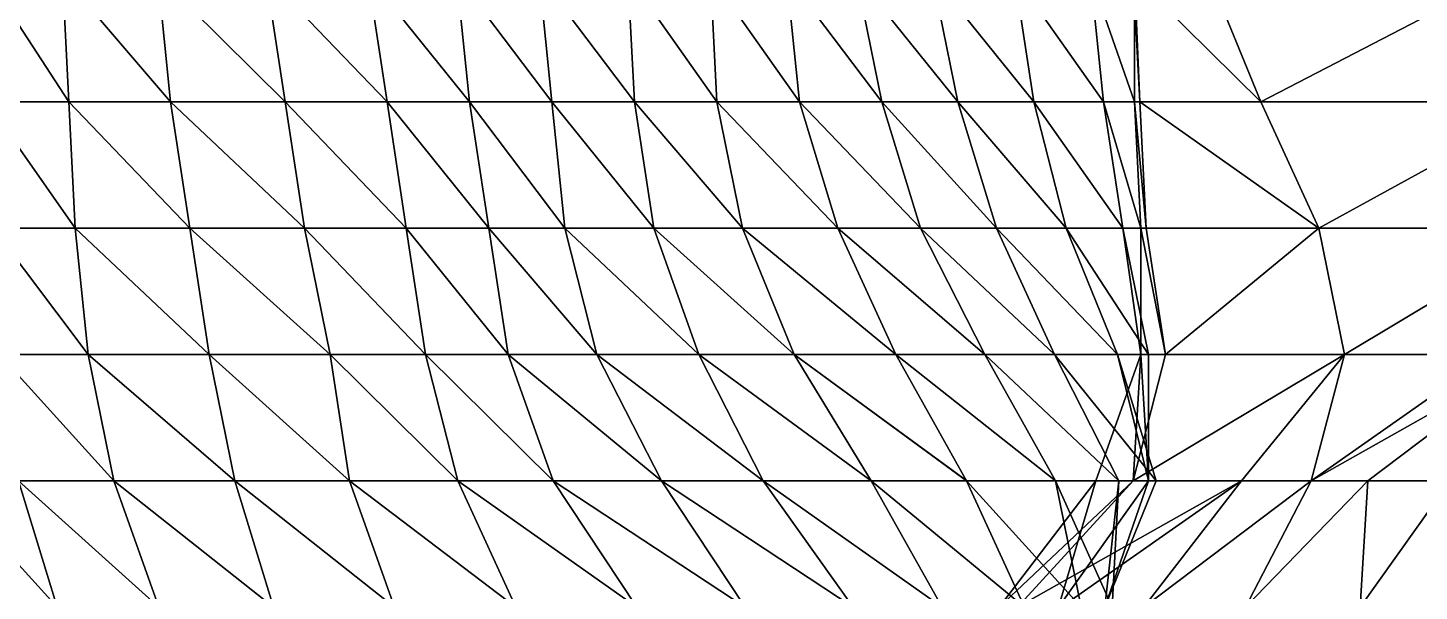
# Model space of a CAD drawing. Header units: metres. Extents: x -137 to 231, y -240 to 234.
# Drawn here: x 12.3 to 78.4, y -143.2 to -116.5 of the extents above; entities that cross this region are included whole.
import ezdxf

# ---------------------------------------------------------------- set-up
doc = ezdxf.new("R2010")
doc.units = ezdxf.units.M

msp = doc.modelspace()

# ---------------------------------------------------------------- linework, layer by layer
for points in [[(10.376694, -114, -324.2534), (14.293655, -120, -328.9201), (13.988007, -114, -329.0966), (13.988107, -113.9999, -329.0965)], [(10.376694, -114, -324.2534), (10.376694, -120, -324.2534), (14.293655, -120, -328.9201), (14.293756, -119.9999, -328.92)], [(13.988007, -114, -329.0966), (19.127594, -120, -333.05743), (18.516281, -114, -333.4104), (18.51638, -113.9999, -333.4103)], [(13.988007, -114, -329.0966), (14.293655, -120, -328.9201), (19.127594, -120, -333.05743), (19.127693, -119.9999, -333.05734)], [(18.516281, -114, -333.4104), (24.572845, -120, -336.84186), (23.655869, -114, -337.37125), (23.655968, -113.9999, -337.37115)], [(18.516281, -114, -333.4104), (19.127594, -120, -333.05743), (24.572845, -120, -336.84186), (24.572945, -119.9999, -336.84177)], [(23.655869, -114, -337.37125), (29.406769, -120, -340.9792), (28.489807, -114, -341.50858), (28.489906, -113.9999, -341.50848)], [(23.655869, -114, -337.37125), (24.572845, -120, -336.84186), (29.406769, -120, -340.9792), (29.406868, -119.9999, -340.9791)], [(28.489807, -114, -341.50858), (33.323746, -120, -345.6459), (32.712433, -114, -345.99884), (32.712532, -113.9999, -345.99875)], [(28.489807, -114, -341.50858), (29.406769, -120, -340.9792), (33.323746, -120, -345.6459), (33.323845, -119.9999, -345.6458)], [(32.712433, -114, -345.99884), (37.240707, -120, -350.31265), (36.62941, -114, -350.6656), (36.62951, -113.9999, -350.6655)], [(32.712433, -114, -345.99884), (33.323746, -120, -345.6459), (37.240707, -120, -350.31265), (37.240807, -119.9999, -350.31256)], [(36.62941, -114, -350.6656), (41.157684, -120, -354.97937), (40.85202, -114, -355.15585), (40.85212, -113.9999, -355.15576)], [(36.62941, -114, -350.6656), (37.240707, -120, -350.31265), (41.157684, -120, -354.97937), (41.157784, -119.9999, -354.97928)], [(40.85202, -114, -355.15585), (45.074646, -120, -359.64612), (44.768997, -114, -359.8226), (44.769096, -113.9999, -359.8225)], [(40.85202, -114, -355.15585), (41.157684, -120, -354.97937), (45.074646, -120, -359.64612), (45.074745, -119.9999, -359.64603)], [(44.768997, -114, -359.8226), (48.991623, -120, -364.31287), (48.38031, -114, -364.66583), (48.38041, -113.9999, -364.66574)], [(44.768997, -114, -359.8226), (45.074646, -120, -359.64612), (48.991623, -120, -364.31287), (48.991722, -119.9999, -364.31277)], [(48.38031, -114, -364.66583), (52.908585, -120, -368.9796), (51.68596, -114, -369.6855), (51.686058, -113.9999, -369.6854)], [(48.38031, -114, -364.66583), (48.991623, -120, -364.31287), (52.908585, -120, -368.9796), (52.908684, -119.9999, -368.97952)], [(51.68596, -114, -369.6855), (56.519897, -120, -373.8228), (55.29727, -114, -374.52872), (55.29737, -113.9999, -374.52863)], [(51.68596, -114, -369.6855), (52.908585, -120, -368.9796), (56.519897, -120, -373.8228), (56.519997, -119.9999, -373.82272)], [(55.29727, -114, -374.52872), (60.13121, -120, -378.66602), (59.21425, -114, -379.19543), (59.214348, -113.9999, -379.19534)], [(55.29727, -114, -374.52872), (56.519897, -120, -373.8228), (60.13121, -120, -378.66602), (60.13131, -119.9999, -378.66592)], [(59.21425, -114, -379.19543), (63.436874, -120, -383.68573), (62.825546, -114, -384.03867), (62.825645, -113.9999, -384.03857)], [(59.21425, -114, -379.19543), (60.13121, -120, -378.66602), (63.436874, -120, -383.68573), (63.436974, -119.9999, -383.68564)], [(62.825546, -114, -384.03867), (64.908585, -120, -389.76422), (64.908585, -114, -389.76422), (64.90868, -113.9999, -389.76413)], [(62.825546, -114, -384.03867), (63.436874, -120, -383.68573), (64.908585, -120, -389.76422), (64.90868, -119.9999, -389.76413)], [(64.908585, -114, -389.76422), (65.157684, -120, -396.5486), (64.85202, -114, -396.7251), (64.85212, -113.9999, -396.725)], [(64.85202, -114, -396.7251), (70.908585, -120, -400.15652), (68.46333, -114, -401.56827), (68.46343, -113.9999, -401.56818)], [(64.85202, -114, -396.7251), (65.157684, -120, -396.5486), (70.908585, -120, -400.15652), (70.90868, -119.9999, -400.15643)], [(64.908585, -114, -389.76422), (64.908585, -120, -389.76422), (65.157684, -120, -396.5486), (65.15778, -119.9999, -396.54852)], [(70.908585, -120, -400.15652), (82.466965, -114, -400.4115), (68.46333, -114, -401.56827), (68.46343, -113.9999, -401.56818)], [(70.908585, -120, -400.15652), (84.60654, -120, -399.1762), (82.466965, -114, -400.4115), (82.467064, -113.9999, -400.4114)], [(10.376694, -120, -324.2534), (14.599319, -126, -328.74365), (14.293655, -120, -328.9201), (14.293756, -119.9999, -328.92)], [(10.376694, -120, -324.2534), (10.682358, -126, -324.0769), (14.599319, -126, -328.74365), (14.59942, -125.9999, -328.74356)], [(14.293655, -120, -328.9201), (20.044556, -126, -332.52805), (19.127594, -120, -333.05743), (19.127693, -119.9999, -333.05734)], [(14.293655, -120, -328.9201), (14.599319, -126, -328.74365), (20.044556, -126, -332.52805), (20.044655, -125.9999, -332.52795)], [(19.127594, -120, -333.05743), (25.489807, -126, -336.31244), (24.572845, -120, -336.84186), (24.572945, -119.9999, -336.84177)], [(19.127594, -120, -333.05743), (20.044556, -126, -332.52805), (25.489807, -126, -336.31244), (25.489906, -125.9999, -336.31235)], [(24.572845, -120, -336.84186), (30.323746, -126, -340.44977), (29.406769, -120, -340.9792), (29.406868, -119.9999, -340.9791)], [(24.572845, -120, -336.84186), (25.489807, -126, -336.31244), (30.323746, -126, -340.44977), (30.323845, -125.9999, -340.44968)], [(29.406769, -120, -340.9792), (34.240707, -126, -345.11652), (33.323746, -120, -345.6459), (33.323845, -119.9999, -345.6458)], [(29.406769, -120, -340.9792), (30.323746, -126, -340.44977), (34.240707, -126, -345.11652), (34.240807, -125.9999, -345.11642)], [(33.323746, -120, -345.6459), (37.85202, -126, -349.95972), (37.240707, -120, -350.31265), (37.240807, -119.9999, -350.31256)], [(33.323746, -120, -345.6459), (34.240707, -126, -345.11652), (37.85202, -126, -349.95972), (37.85212, -125.9999, -349.95963)], [(37.240707, -120, -350.31265), (42.074646, -126, -354.44998), (41.157684, -120, -354.97937), (41.157784, -119.9999, -354.97928)], [(37.240707, -120, -350.31265), (37.85202, -126, -349.95972), (42.074646, -126, -354.44998), (42.074745, -125.9999, -354.4499)], [(41.157684, -120, -354.97937), (46.29727, -126, -358.94025), (45.074646, -120, -359.64612), (45.074745, -119.9999, -359.64603)], [(41.157684, -120, -354.97937), (42.074646, -126, -354.44998), (46.29727, -126, -358.94025), (46.29737, -125.9999, -358.94016)], [(45.074646, -120, -359.64612), (50.825546, -126, -363.25406), (48.991623, -120, -364.31287), (48.991722, -119.9999, -364.31277)], [(45.074646, -120, -359.64612), (46.29727, -126, -358.94025), (50.825546, -126, -363.25406), (50.825645, -125.9999, -363.25397)], [(48.991623, -120, -364.31287), (54.742508, -126, -367.92078), (52.908585, -120, -368.9796), (52.908684, -119.9999, -368.97952)], [(48.991623, -120, -364.31287), (50.825546, -126, -363.25406), (54.742508, -126, -367.92078), (54.742607, -125.9999, -367.9207)], [(52.908585, -120, -368.9796), (58.353836, -126, -372.764), (56.519897, -120, -373.8228), (56.519997, -119.9999, -373.82272)], [(52.908585, -120, -368.9796), (54.742508, -126, -367.92078), (58.353836, -126, -372.764), (58.353935, -125.9999, -372.76392)], [(56.519897, -120, -373.8228), (61.659485, -126, -377.7837), (60.13121, -120, -378.66602), (60.13131, -119.9999, -378.66592)], [(56.519897, -120, -373.8228), (58.353836, -126, -372.764), (61.659485, -126, -377.7837), (61.659584, -125.9999, -377.7836)], [(60.13121, -120, -378.66602), (64.353836, -126, -383.1563), (63.436874, -120, -383.68573), (63.436974, -119.9999, -383.68564)], [(60.13121, -120, -378.66602), (61.659485, -126, -377.7837), (64.353836, -126, -383.1563), (64.353935, -125.9999, -383.15622)], [(63.436874, -120, -383.68573), (65.21425, -126, -389.58774), (64.908585, -120, -389.76422), (64.90868, -119.9999, -389.76413)], [(63.436874, -120, -383.68573), (64.353836, -126, -383.1563), (65.21425, -126, -389.58774), (65.21435, -125.9999, -389.58765)], [(64.908585, -120, -389.76422), (65.46333, -126, -396.37216), (65.157684, -120, -396.5486), (65.15778, -119.9999, -396.54852)], [(64.908585, -120, -389.76422), (65.21425, -126, -389.58774), (65.46333, -126, -396.37216), (65.46343, -125.9999, -396.37207)], [(65.157684, -120, -396.5486), (73.659485, -126, -398.5683), (70.908585, -120, -400.15652), (70.90868, -119.9999, -400.15643)], [(65.157684, -120, -396.5486), (65.46333, -126, -396.37216), (73.659485, -126, -398.5683), (73.659584, -125.9999, -398.5682)], [(73.659485, -126, -398.5683), (84.60654, -120, -399.1762), (70.908585, -120, -400.15652), (70.90868, -119.9999, -400.15643)], [(73.659485, -126, -398.5683), (84.9122, -126, -398.99976), (84.60654, -120, -399.1762), (84.606636, -119.9999, -399.17612)], [(10.682358, -126, -324.0769), (15.210632, -132, -328.39072), (14.599319, -126, -328.74365), (14.59942, -125.9999, -328.74356)], [(10.682358, -126, -324.0769), (10.988007, -132, -323.90045), (15.210632, -132, -328.39072), (15.210732, -131.9999, -328.39062)], [(14.599319, -126, -328.74365), (20.961533, -132, -331.99863), (20.044556, -126, -332.52805), (20.044655, -125.9999, -332.52795)], [(14.599319, -126, -328.74365), (15.210632, -132, -328.39072), (20.961533, -132, -331.99863), (20.961632, -131.9999, -331.99854)], [(20.044556, -126, -332.52805), (26.712433, -132, -335.60657), (25.489807, -126, -336.31244), (25.489906, -125.9999, -336.31235)], [(20.044556, -126, -332.52805), (20.961533, -132, -331.99863), (26.712433, -132, -335.60657), (26.712532, -131.9999, -335.60648)], [(25.489807, -126, -336.31244), (31.240707, -132, -339.92035), (30.323746, -126, -340.44977), (30.323845, -125.9999, -340.44968)], [(25.489807, -126, -336.31244), (26.712433, -132, -335.60657), (31.240707, -132, -339.92035), (31.240807, -131.9999, -339.92026)], [(30.323746, -126, -340.44977), (35.157684, -132, -344.5871), (34.240707, -126, -345.11652), (34.240807, -125.9999, -345.11642)], [(30.323746, -126, -340.44977), (31.240707, -132, -339.92035), (35.157684, -132, -344.5871), (35.157784, -131.9999, -344.587)], [(34.240707, -126, -345.11652), (39.38031, -132, -349.07736), (37.85202, -126, -349.95972), (37.85212, -125.9999, -349.95963)], [(34.240707, -126, -345.11652), (35.157684, -132, -344.5871), (39.38031, -132, -349.07736), (39.38041, -131.9999, -349.07727)], [(37.85202, -126, -349.95972), (44.21425, -132, -353.2147), (42.074646, -126, -354.44998), (42.074745, -125.9999, -354.4499)], [(37.85202, -126, -349.95972), (39.38031, -132, -349.07736), (44.21425, -132, -353.2147), (44.214348, -131.9999, -353.2146)], [(42.074646, -126, -354.44998), (48.742508, -132, -357.5285), (46.29727, -126, -358.94025), (46.29737, -125.9999, -358.94016)], [(42.074646, -126, -354.44998), (44.21425, -132, -353.2147), (48.742508, -132, -357.5285), (48.742607, -131.9999, -357.5284)], [(46.29727, -126, -358.94025), (53.57646, -132, -361.66583), (50.825546, -126, -363.25406), (50.825645, -125.9999, -363.25397)], [(46.29727, -126, -358.94025), (48.742508, -132, -357.5285), (53.57646, -132, -361.66583), (53.57656, -131.9999, -361.66574)], [(50.825546, -126, -363.25406), (57.799088, -132, -366.15607), (54.742508, -126, -367.92078), (54.742607, -125.9999, -367.9207)], [(50.825546, -126, -363.25406), (53.57646, -132, -361.66583), (57.799088, -132, -366.15607), (57.799187, -131.9999, -366.15598)], [(54.742508, -126, -367.92078), (61.104736, -132, -371.17578), (58.353836, -126, -372.764), (58.353935, -125.9999, -372.76392)], [(54.742508, -126, -367.92078), (57.799088, -132, -366.15607), (61.104736, -132, -371.17578), (61.104836, -131.9999, -371.1757)], [(58.353836, -126, -372.764), (64.10474, -132, -376.37192), (61.659485, -126, -377.7837), (61.659584, -125.9999, -377.7836)], [(58.353836, -126, -372.764), (61.104736, -132, -371.17578), (64.10474, -132, -376.37192), (64.104836, -131.9999, -376.37183)], [(61.659485, -126, -377.7837), (65.57646, -132, -382.45044), (64.353836, -126, -383.1563), (64.353935, -125.9999, -383.15622)], [(61.659485, -126, -377.7837), (64.10474, -132, -376.37192), (65.57646, -132, -382.45044), (65.57656, -131.9999, -382.45035)], [(64.353836, -126, -383.1563), (65.21425, -132, -389.58774), (65.21425, -126, -389.58774), (65.21435, -125.9999, -389.58765)], [(64.353836, -126, -383.1563), (65.57646, -132, -382.45044), (65.21425, -132, -389.58774), (65.21435, -131.9999, -389.58765)], [(65.21425, -126, -389.58774), (66.38031, -132, -395.84274), (65.46333, -126, -396.37216), (65.46343, -125.9999, -396.37207)], [(65.21425, -126, -389.58774), (65.21425, -132, -389.58774), (66.38031, -132, -395.84274), (66.38041, -131.9999, -395.84265)], [(66.38031, -132, -395.84274), (73.659485, -126, -398.5683), (65.46333, -126, -396.37216), (65.46343, -125.9999, -396.37207)], [(66.38031, -132, -395.84274), (74.88211, -132, -397.8624), (73.659485, -126, -398.5683), (73.659584, -125.9999, -398.5682)], [(74.88211, -132, -397.8624), (84.9122, -126, -398.99976), (73.659485, -126, -398.5683), (73.659584, -125.9999, -398.5682)], [(74.88211, -132, -397.8624), (81.85564, -132, -400.76447), (84.9122, -126, -398.99976), (84.9123, -125.9999, -398.99966)], [(10.988007, -132, -323.90045), (16.433258, -138, -327.6848), (15.210632, -132, -328.39072), (15.210732, -131.9999, -328.39062)], [(10.988007, -132, -323.90045), (11.904984, -138, -323.37103), (16.433258, -138, -327.6848), (16.433357, -137.9999, -327.68472)], [(15.210632, -132, -328.39072), (22.184158, -138, -331.29276), (20.961533, -132, -331.99863), (20.961632, -131.9999, -331.99854)], [(15.210632, -132, -328.39072), (16.433258, -138, -327.6848), (22.184158, -138, -331.29276), (22.184258, -137.9999, -331.29266)], [(20.961533, -132, -331.99863), (27.62941, -138, -335.07715), (26.712433, -132, -335.60657), (26.712532, -131.9999, -335.60648)], [(20.961533, -132, -331.99863), (22.184158, -138, -331.29276), (27.62941, -138, -335.07715), (27.629509, -137.9999, -335.07706)], [(26.712433, -132, -335.60657), (32.768997, -138, -339.038), (31.240707, -132, -339.92035), (31.240807, -131.9999, -339.92026)], [(26.712433, -132, -335.60657), (27.62941, -138, -335.07715), (32.768997, -138, -339.038), (32.769096, -137.9999, -339.0379)], [(31.240707, -132, -339.92035), (37.29727, -138, -343.3518), (35.157684, -132, -344.5871), (35.157784, -131.9999, -344.587)], [(31.240707, -132, -339.92035), (32.768997, -138, -339.038), (37.29727, -138, -343.3518), (37.29737, -137.9999, -343.3517)], [(35.157684, -132, -344.5871), (42.436874, -138, -347.31265), (39.38031, -132, -349.07736), (39.38041, -131.9999, -349.07727)], [(35.157684, -132, -344.5871), (37.29727, -138, -343.3518), (42.436874, -138, -347.31265), (42.436974, -137.9999, -347.31256)], [(39.38031, -132, -349.07736), (47.270798, -138, -351.44998), (44.21425, -132, -353.2147), (44.214348, -131.9999, -353.2146)], [(39.38031, -132, -349.07736), (42.436874, -138, -347.31265), (47.270798, -138, -351.44998), (47.270897, -137.9999, -351.4499)], [(44.21425, -132, -353.2147), (52.410385, -138, -355.41083), (48.742508, -132, -357.5285), (48.742607, -131.9999, -357.5284)], [(44.21425, -132, -353.2147), (47.270798, -138, -351.44998), (52.410385, -138, -355.41083), (52.410484, -137.9999, -355.41074)], [(48.742508, -132, -357.5285), (56.938675, -138, -359.72464), (53.57646, -132, -361.66583), (53.57656, -131.9999, -361.66574)], [(48.742508, -132, -357.5285), (52.410385, -138, -355.41083), (56.938675, -138, -359.72464), (56.938774, -137.9999, -359.72455)], [(53.57646, -132, -361.66583), (61.1613, -138, -364.2149), (57.799088, -132, -366.15607), (57.799187, -131.9999, -366.15598)], [(53.57646, -132, -361.66583), (56.938675, -138, -359.72464), (61.1613, -138, -364.2149), (61.1614, -137.9999, -364.2148)], [(57.799088, -132, -366.15607), (64.1613, -138, -369.41107), (61.104736, -132, -371.17578), (61.104836, -131.9999, -371.1757)], [(57.799088, -132, -366.15607), (61.1613, -138, -364.2149), (64.1613, -138, -369.41107), (64.1614, -137.9999, -369.41098)], [(61.104736, -132, -371.17578), (65.938675, -138, -375.31308), (64.10474, -132, -376.37192), (64.104836, -131.9999, -376.37183)], [(61.104736, -132, -371.17578), (64.1613, -138, -369.41107), (65.938675, -138, -375.31308), (65.938774, -137.9999, -375.313)], [(65.57646, -138, -382.45044), (63.074646, -138, -390.82306), (65.21425, -132, -389.58774), (65.21435, -131.9999, -389.58765)], [(65.21425, -132, -389.58774), (63.074646, -138, -390.82306), (64.85202, -138, -396.7251), (64.85212, -137.9999, -396.725)], [(64.10474, -132, -376.37192), (65.57646, -138, -382.45044), (65.57646, -132, -382.45044), (65.57656, -131.9999, -382.45035)], [(64.10474, -132, -376.37192), (65.938675, -138, -375.31308), (65.57646, -138, -382.45044), (65.57656, -137.9999, -382.45035)], [(65.21425, -132, -389.58774), (64.85202, -138, -396.7251), (66.38031, -132, -395.84274), (66.38041, -131.9999, -395.84265)], [(64.85202, -138, -396.7251), (69.99162, -138, -400.68594), (74.88211, -132, -397.8624), (74.88221, -131.9999, -397.8623)], [(64.85202, -138, -396.7251), (74.88211, -132, -397.8624), (66.38031, -132, -395.84274), (66.38041, -131.9999, -395.84265)], [(65.57646, -138, -382.45044), (65.21425, -132, -389.58774), (65.57646, -132, -382.45044), (65.57656, -131.9999, -382.45035)], [(74.88211, -132, -397.8624), (69.99162, -138, -400.68594), (73.29727, -138, -405.70563), (73.29737, -137.9999, -405.70554)], [(74.88211, -132, -397.8624), (73.29727, -138, -405.70563), (81.85564, -132, -400.76447), (81.855736, -131.9999, -400.76437)], [(73.29727, -138, -405.70563), (75.99162, -138, -411.07822), (83.938675, -132, -406.49), (83.938774, -131.9999, -406.4899)], [(73.29727, -138, -405.70563), (83.938675, -132, -406.49), (81.85564, -132, -400.76447), (81.855736, -131.9999, -400.76437)], [(83.938675, -132, -406.49), (75.99162, -138, -411.07822), (79.908585, -138, -415.745), (79.90868, -137.9999, -415.7449)], [(8.293655, -138, -318.5278), (13.738907, -144, -322.3122), (11.904984, -138, -323.37103), (11.905084, -137.9999, -323.37094)], [(8.293655, -138, -318.5278), (9.821945, -144, -317.64545), (13.738907, -144, -322.3122), (13.739007, -143.9999, -322.3121)], [(11.904984, -138, -323.37103), (18.572845, -144, -326.44952), (16.433258, -138, -327.6848), (16.433357, -137.9999, -327.68472)], [(11.904984, -138, -323.37103), (13.738907, -144, -322.3122), (18.572845, -144, -326.44952), (18.572945, -143.9999, -326.44943)], [(16.433258, -138, -327.6848), (24.018082, -144, -330.23392), (22.184158, -138, -331.29276), (22.184258, -137.9999, -331.29266)], [(16.433258, -138, -327.6848), (18.572845, -144, -326.44952), (24.018082, -144, -330.23392), (24.01818, -143.9999, -330.23383)], [(22.184158, -138, -331.29276), (29.768997, -144, -333.84186), (27.62941, -138, -335.07715), (27.629509, -137.9999, -335.07706)], [(22.184158, -138, -331.29276), (24.018082, -144, -330.23392), (29.768997, -144, -333.84186), (29.769096, -143.9999, -333.84177)], [(27.62941, -138, -335.07715), (35.519897, -144, -337.44977), (32.768997, -138, -339.038), (32.769096, -137.9999, -339.0379)], [(27.62941, -138, -335.07715), (29.768997, -144, -333.84186), (35.519897, -144, -337.44977), (35.519997, -143.9999, -337.44968)], [(32.768997, -138, -339.038), (41.270798, -144, -341.05768), (37.29727, -138, -343.3518), (37.29737, -137.9999, -343.3517)], [(32.768997, -138, -339.038), (35.519897, -144, -337.44977), (41.270798, -144, -341.05768), (41.270897, -143.9999, -341.0576)], [(37.29727, -138, -343.3518), (46.410385, -144, -345.01852), (42.436874, -138, -347.31265), (42.436974, -137.9999, -347.31256)], [(37.29727, -138, -343.3518), (41.270798, -144, -341.05768), (46.410385, -144, -345.01852), (46.410484, -143.9999, -345.01843)], [(42.436874, -138, -347.31265), (51.549988, -144, -348.97937), (47.270798, -138, -351.44998), (47.270897, -137.9999, -351.4499)], [(42.436874, -138, -347.31265), (46.410385, -144, -345.01852), (51.549988, -144, -348.97937), (51.550087, -143.9999, -348.97928)], [(47.270798, -138, -351.44998), (55.772614, -144, -353.46967), (52.410385, -138, -355.41083), (52.410484, -137.9999, -355.41074)], [(47.270798, -138, -351.44998), (51.549988, -144, -348.97937), (55.772614, -144, -353.46967), (55.772713, -143.9999, -353.46957)], [(52.410385, -138, -355.41083), (59.689575, -144, -358.1364), (56.938675, -138, -359.72464), (56.938774, -137.9999, -359.72455)], [(52.410385, -138, -355.41083), (55.772614, -144, -353.46967), (59.689575, -144, -358.1364), (59.689674, -143.9999, -358.13632)], [(56.938675, -138, -359.72464), (62.383926, -144, -363.50903), (61.1613, -138, -364.2149), (61.1614, -137.9999, -364.2148)], [(56.938675, -138, -359.72464), (59.689575, -144, -358.1364), (62.383926, -144, -363.50903), (62.384026, -143.9999, -363.50894)], [(61.29727, -144, -384.92102), (58.489807, -144, -393.4701), (63.074646, -138, -390.82306), (63.074745, -137.9999, -390.82297)], [(58.489807, -144, -393.4701), (59.35022, -144, -399.90155), (64.85202, -138, -396.7251), (64.85212, -137.9999, -396.725)], [(58.489807, -144, -393.4701), (64.85202, -138, -396.7251), (63.074646, -138, -390.82306), (63.074745, -137.9999, -390.82297)], [(59.35022, -144, -399.90155), (61.433243, -144, -405.6271), (69.99162, -138, -400.68594), (69.99172, -137.9999, -400.68585)], [(59.35022, -144, -399.90155), (69.99162, -138, -400.68594), (64.85202, -138, -396.7251), (64.85212, -137.9999, -396.725)], [(61.1613, -138, -364.2149), (63.855637, -144, -369.58752), (64.1613, -138, -369.41107), (64.1614, -137.9999, -369.41098)], [(61.1613, -138, -364.2149), (62.383926, -144, -363.50903), (63.855637, -144, -369.58752), (63.855736, -143.9999, -369.58743)], [(63.493423, -144, -376.72485), (61.29727, -144, -384.92102), (65.57646, -138, -382.45044), (65.57656, -137.9999, -382.45035)], [(61.29727, -144, -384.92102), (63.074646, -138, -390.82306), (65.57646, -138, -382.45044), (65.57656, -137.9999, -382.45035)], [(69.99162, -138, -400.68594), (61.433243, -144, -405.6271), (65.35022, -144, -410.29385), (65.35032, -143.9999, -410.29376)], [(64.1613, -138, -369.41107), (63.493423, -144, -376.72485), (65.938675, -138, -375.31308), (65.938774, -137.9999, -375.313)], [(63.493423, -144, -376.72485), (65.57646, -138, -382.45044), (65.938675, -138, -375.31308), (65.938774, -137.9999, -375.313)], [(64.1613, -138, -369.41107), (63.855637, -144, -369.58752), (63.493423, -144, -376.72485), (63.493523, -143.9999, -376.72476)], [(69.99162, -138, -400.68594), (65.35022, -144, -410.29385), (73.29727, -138, -405.70563), (73.29737, -137.9999, -405.70554)], [(73.29727, -138, -405.70563), (65.35022, -144, -410.29385), (70.18416, -144, -414.43118), (70.18426, -143.9999, -414.4311)], [(73.29727, -138, -405.70563), (70.18416, -144, -414.43118), (75.99162, -138, -411.07822), (75.99172, -137.9999, -411.07812)], [(75.99162, -138, -411.07822), (70.18416, -144, -414.43118), (75.62941, -144, -418.21558), (75.62951, -143.9999, -418.21548)], [(75.99162, -138, -411.07822), (75.62941, -144, -418.21558), (79.908585, -138, -415.745), (79.90868, -137.9999, -415.7449)], [(79.908585, -138, -415.745), (75.62941, -144, -418.21558), (80.769, -144, -422.17642), (80.7691, -143.9999, -422.17633)]]:
    msp.add_3dface(points)

doc.saveas('drawing.dxf')
